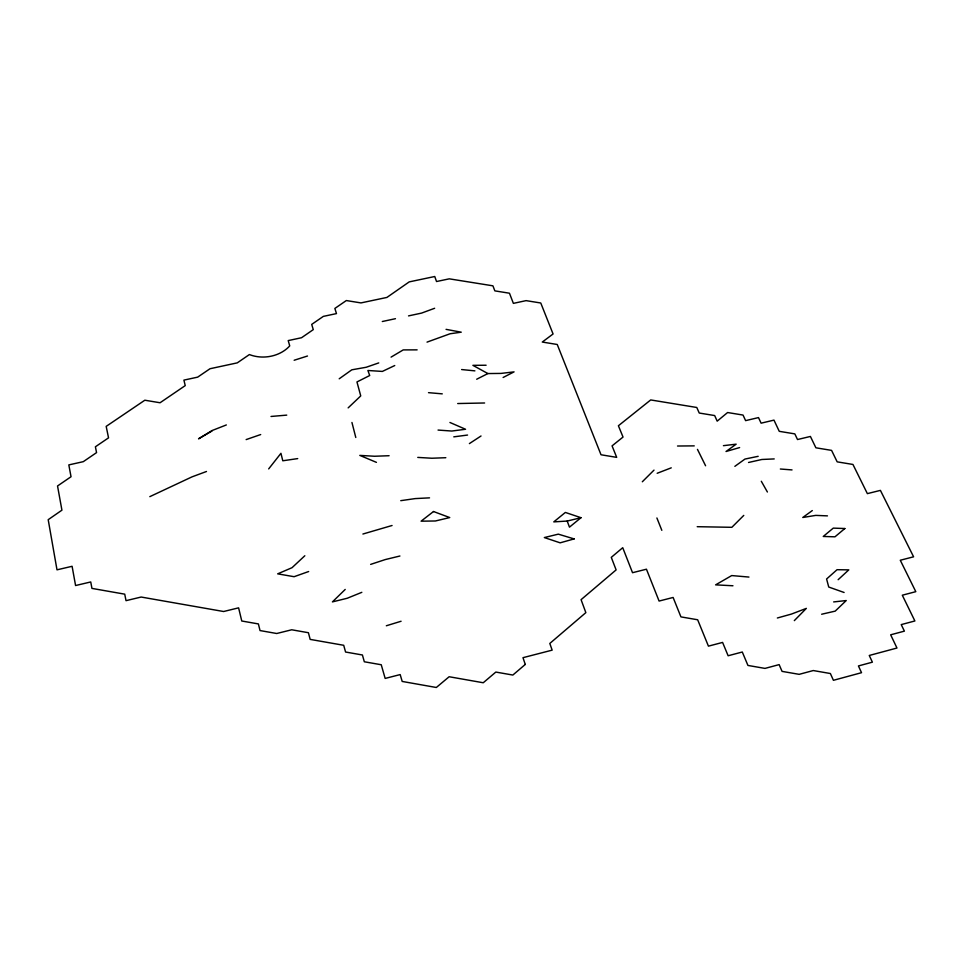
<?xml version="1.0" encoding="UTF-8"?>
<svg xmlns="http://www.w3.org/2000/svg" width="964" height="964" viewBox="0 0 964 964"><rect width="100%" height="100%" fill="white"/><g stroke="black" fill="none" stroke-linecap="round" stroke-linejoin="round"><path stroke-width="1.45" d="M268.679 468.902L280.946 453.321L282.789 460.78L297.707 458.599M794.324 620.623L806.35 608.38L791.42 614.08L777.358 617.996M743.774 515.403L731.857 527.308L697.213 526.693M642.325 481.771L654.002 470.119M345.208 589.438L332.423 601.898L347.221 598.258L361.825 592.33M348.149 407.88L360.741 395.915L356.957 381.949L369.706 375.514L367.899 370.489L382.359 371.429L394.746 365.537M304.829 555.746L292.044 567.688L277.668 573.845L294.104 576.701L308.649 571.532M838.138 579.713L848.79 569.869L837.053 569.7L826.594 579.003L828.739 587.04L844.103 592.486M580.979 517.704L569.471 527.151L567.193 521.054L553.782 521.886L565.362 512.438L580.979 517.704L567.193 521.054M812.303 510.571L802.771 517.487L815.761 515.391L827.461 515.873M734.857 466.347L744.979 459.057L758.174 456.321M339.208 378.792L351.812 369.815L366.175 367.272L378.744 362.91M469.396 443.597L481.024 435.993M391.071 357.114L403.217 349.908L417.123 349.86M211.984 431.016L198.548 438.813L212.14 430.51L226.347 424.943M503.112 377.49L514.065 371.875L500.967 373.417L487.892 373.562L476.686 379.238M149.818 496.653L192.029 476.855L206.489 471.492M657.171 473.276L671.257 467.841M427.028 342.124L450.092 333.761L461.25 332.182L446.067 329.363M434.644 308.275L421.581 313.095L408.531 315.891M246.145 439.596L260.678 434.559M370.646 564.386L385.287 559.566L399.927 556.011M392.071 525.501L362.898 534.032M294.153 360.259L307.492 356.017M386.335 625.769L401.084 621.25M739.617 447.573L726.025 451.501L736.159 444.175L723.422 445.669M821.653 614.237L835.198 611.128L846.235 600.548L833.655 601.922M748.534 462.479L761.873 459.479L774.213 458.924M382.31 321.518L395.445 318.698M400.759 500.665L415.207 498.593L429.534 497.858M453.779 436.849L467.552 435.053M271.017 416.46L286.742 415.123M445.826 457.707L431.86 458.237L417.774 457.406M389.107 455.719L374.55 456.249L359.801 455.394L376.43 462.358M457.707 403.542L484.603 402.988M486.109 365.236L472.902 365.344L487.892 373.562M677.535 446.019L694.237 445.874M732.953 585.763L715.613 584.859L731.712 575.568L748.944 577.062M438.054 430.065L451.803 431.041L465.54 429.257L449.935 422.473M780.358 469.01L792.034 469.914M428.51 392.661L442.271 393.854M461.623 369.549L474.891 370.863M697.466 449.381L705.588 465.769M761.307 481.265L767.392 492.002M661.822 530.321L656.894 517.969M351.944 422.473L355.788 437.487M525.272 664.437L512.848 675.053L495.833 672.065L483.241 682.753L449.14 676.74L436.318 687.489L402.193 681.44L400.181 674.583L385.166 678.427L381.238 664.75L364.32 661.774L362.416 654.99L345.57 652.026L343.714 645.29L310.167 639.397L308.408 632.721L291.718 629.781L276.716 633.505L260.027 630.564L258.388 623.925L241.771 621.009L238.602 607.85L223.624 611.513L141.154 597.041L126.019 600.668L124.73 594.161L91.942 588.402L90.737 581.955L75.578 585.534L72.095 566.29L56.996 569.832L48.2 519.68L61.925 510.173L57.539 485.977L71.035 476.734L68.818 464.901L83.29 461.672L96.557 452.61L95.4 446.79L108.534 437.849L106.185 426.377L144.829 400.217L160.06 402.759L185.233 385.612L183.907 380.117L197.668 377.141L210.019 368.73L237.277 362.862L249.387 354.559A31.716 25.305 -5.7 0 0 289.73 345.895L288.212 340.593L301.551 337.725L313.276 329.628L311.709 324.398L323.338 316.385L336.472 313.601L334.87 308.432L346.329 300.551L360.97 302.913L386.913 297.43L409.218 281.886L434.752 276.511L436.535 281.524L449.272 278.837L492.929 285.826L494.845 290.875L509.462 293.213L513.378 303.371L526.079 300.635L540.768 302.997L553.071 333.978L542.286 342.051L557.24 344.485L601.018 454.767L616.695 457.37L612.068 445.874L623.033 437.053L618.406 425.751L650.7 399.94L696.791 407.483L699.237 413.038L714.673 415.556L717.18 421.148L727.603 412.532L743.039 415.062L745.606 420.629L758.499 417.593L761.102 423.172L773.971 420.123L779.261 431.33L794.83 433.884L797.517 439.536L810.411 436.451L815.893 447.802L831.571 450.381L837.174 461.852L852.947 464.455L867.371 493.628L880.409 490.387L913.595 556.806L900.28 560.241L915.8 591.667L902.304 595.21L914.884 620.973L901.232 624.6L904.389 631.143L890.664 634.806L896.966 648.025L869.263 655.472L872.384 662.172L858.43 665.943L861.527 672.691L833.414 680.307L830.378 673.523L813.267 670.546L799.156 674.342L782.057 671.378L779.141 664.618L764.982 668.401L747.931 665.437L742.292 652.013L728.121 655.761L722.59 642.422L708.432 646.145L697.659 619.768L680.933 616.888L673.113 597.463L659.087 601.054L646.446 569.206L632.529 572.7L622.732 547.697L611.284 557.361L616.117 569.905L581.075 599.668L585.847 612.634L549.805 643.458L552.155 650.146L522.982 657.677L525.272 664.437M844.85 528.525L834.969 536.815L823.256 536.454L833.27 528.127L844.85 528.525M433.499 511.523L421.099 521.175L435.415 520.982L449.73 517.56L433.499 511.523M574.146 538.912L560.144 542.828L544.335 537.563L558.301 534.152L574.146 538.912"/></g></svg>
